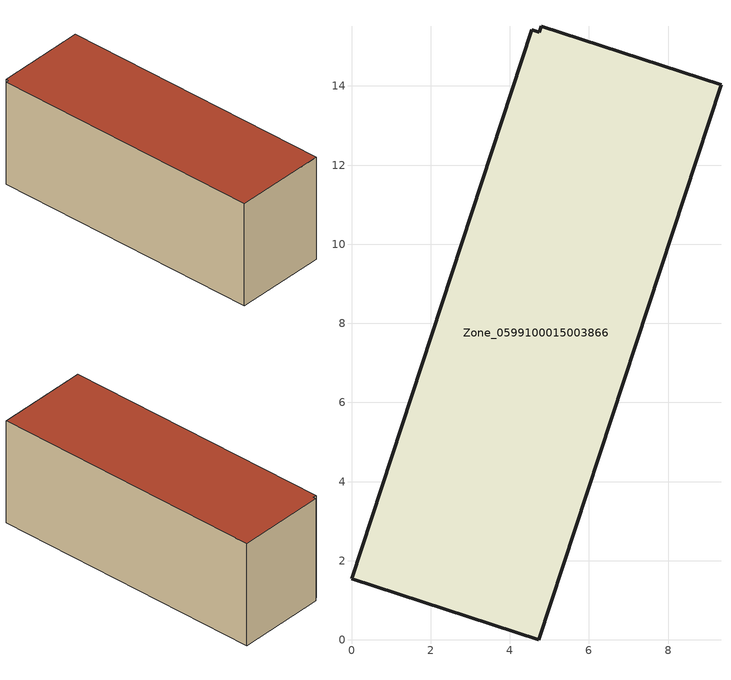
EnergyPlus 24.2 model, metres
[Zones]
Zone_0599100015003866
 floor ground (C_G): 4.74,15.36 4.79,15.51 9.34,14.03 4.73,0 0,1.54 4.55,15.42 z0.73
 wall outside (C_F): 4.73,0 9.34,14.03 4.79,15.51 4.74,15.36 4.55,15.42 0,1.54 4.73,0 z0.73:6.46
 roof outside (C_R): 4.79,15.51 4.74,15.36 4.55,15.42 0,1.54 4.73,0 9.34,14.03 z6.46
[BUILDING]
Pand.0599100015003866: North Axis=0; Terrain=City; Loads Convergence Tolerance Value=0.04; Temperature Convergence Tolerance Value=0.4; Solar Distribution=FullExterior; Maximum Number of Warmup Days=25; Minimum Number of Warmup Days=1
[Site:Location]
Rotterdam.The.Hague.AP_ZH_NLD Design_Conditions: Latitude=51.96; Longitude=4.45; Time Zone=1; Elevation=-4.5
[SITE:GROUNDTEMPERATURE:BUILDINGSURFACE]
18, 18, 18, 18, 18, 18, 18, 18, 18, 18, 18, 18
[MATERIAL] Thermal Absorptance=0.9; Solar Absorptance=0.7; Visible Absorptance=0.7
Name | Roughness | Thickness | Conductivity | Density | Specific Heat
G.TC.1965-1974 | MediumSmooth | 0.15 | 0.882353 | 540 | 1210
F.TC.1965-1974 | Rough | 0.3 | 0.697674 | 1920 | 840
R.TC.1965-1974 | MediumRough | 0.2 | 0.232558 | 1500 | 1000
[CONSTRUCTION]
C_G: G.TC.1965-1974
C_F: F.TC.1965-1974
C_R: R.TC.1965-1974
[ZONE]
Zone_0599100015003866: Type=1; Multiplier=1; Ceiling Height=Autocalculate; Volume=Autocalculate; Floor Area=autocalculate; Part of Total Floor Area=Yes
[ZONEINFILTRATION:DESIGNFLOWRATE]
Infil_Zone_0599100015003866: Zone or ZoneList or Space or SpaceList=Zone_0599100015003866; Schedule=AlwaysOn; Design Flow Rate Calculation Method=Flow/Area; Flow Rate per Floor Area=0.003; Constant Term Coefficient=1; Temperature Term Coefficient=0; Velocity Term Coefficient=0; Velocity Squared Term Coefficient=0
[HVACTEMPLATE:ZONE:IDEALLOADSAIRSYSTEM]
Zone_0599100015003866: Maximum Heating Supply Air Temperature=50; Minimum Cooling Supply Air Temperature=13; Maximum Heating Supply Air Humidity Ratio=0.0156; Minimum Cooling Supply Air Humidity Ratio=0.0077; Heating Limit=NoLimit; Cooling Limit=NoLimit; Dehumidification Control Type=ConstantSensibleHeatRatio; Cooling Sensible Heat Ratio=0.7; Dehumidification Setpoint=60; Humidification Control Type=None; Humidification Setpoint=30; Outdoor Air Method=None; Outdoor Air Flow Rate per Person=0.00944; Outdoor Air Flow Rate per Zone Floor Area=0; Outdoor Air Flow Rate per Zone=0; Demand Controlled Ventilation Type=None; Outdoor Air Economizer Type=NoEconomizer; Heat Recovery Type=None; Sensible Heat Recovery Effectiveness=0.7; Latent Heat Recovery Effectiveness=0.65
[ZONECONTROL:THERMOSTAT]
ThermostatControl_Zone_0599100015003866: Zone or ZoneList=Zone_0599100015003866; Control Type Schedule=DualSetpointControlType; Control 1=Thermostat_Zone_0599100015003866; Temperature Difference Between Cutout And Setpoint=0
[THERMOSTATSETPOINT:DUALSETPOINT]
Thermostat_Zone_0599100015003866: Heating Setpoint Temperature Schedule=HeatingSetpoint_Zone_0599100015003866; Cooling Setpoint Temperature Schedule=CoolingSetpoint_Zone_0599100015003866
[SCHEDULE:COMPACT]
HeatingSetpoint_Zone_0599100015003866: Through: 12/31, For: AllDays, Until: 24:00, 21
CoolingSetpoint_Zone_0599100015003866: Through: 12/31, For: AllDays, Until: 24:00, 24
DualSetpointControlType: Through: 12/31, For: AllDays, Until: 24:00, 4
AlwaysOn: Through: 12/31, For: AllDays, Until: 24:00, 1
